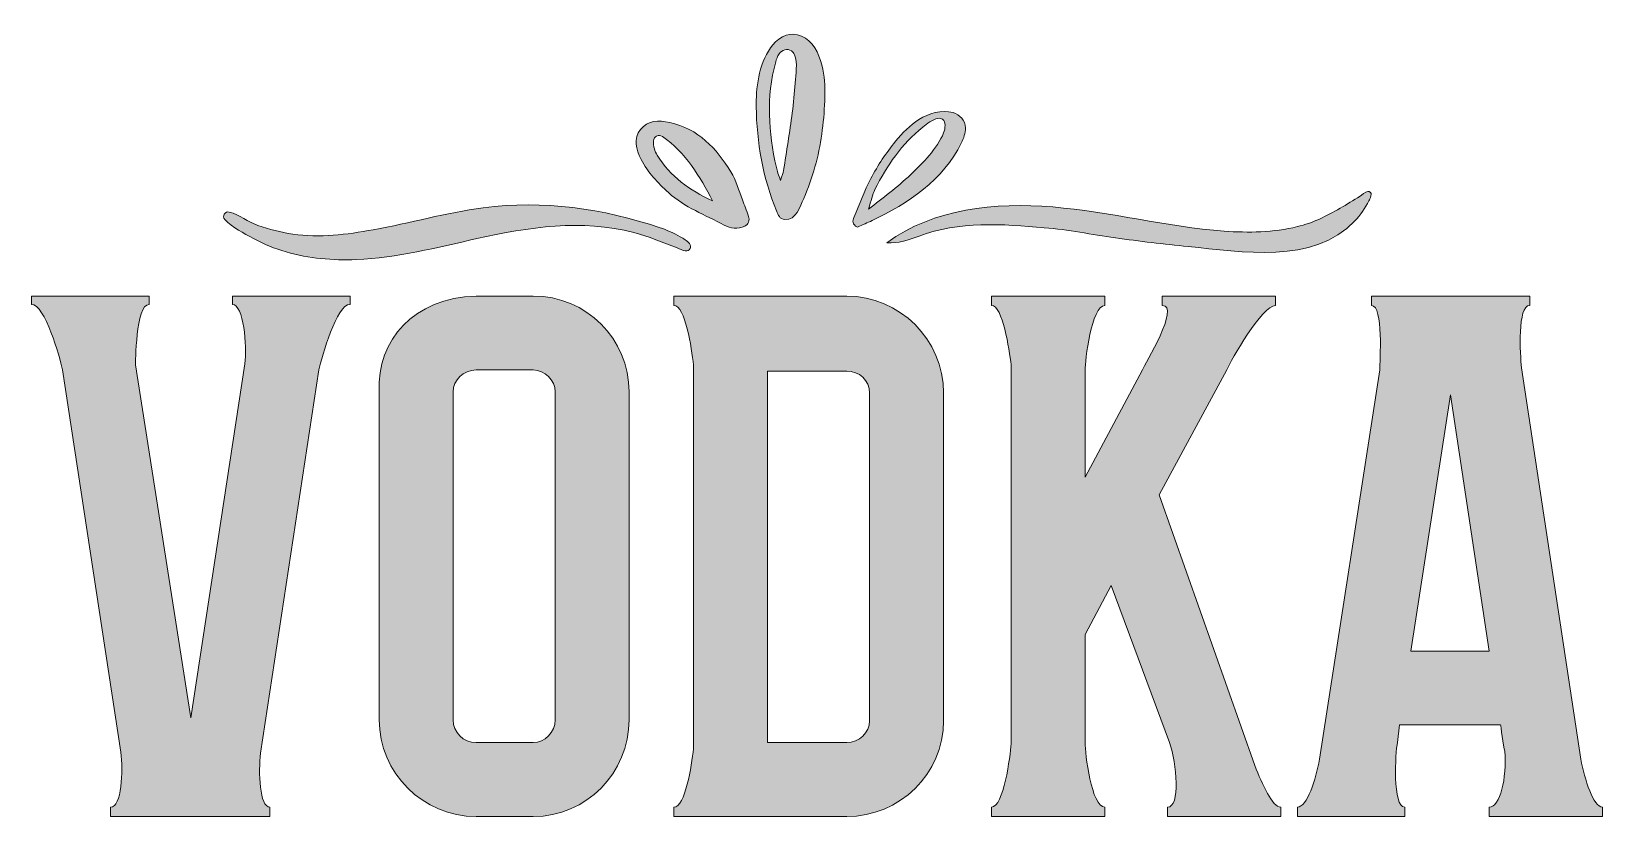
# Model space of a CAD drawing. Header units: inches. Extents: x 182 to 898, y -923 to -156.
# Drawn here: x 182 to 879, y -504 to -156 of the extents above; entities that cross this region are included whole.
import ezdxf

# ---------------------------------------------------------------- set-up
doc = ezdxf.new("R2010")
doc.units = ezdxf.units.IN
doc.header["$MEASUREMENT"] = 0
doc.layers.add('Layer 1', color=7, linetype='Continuous')

# ---------------------------------------------------------------- blocks, each defined once
blk = doc.blocks.new('block 4')
at = {"layer": 'Layer 1', "true_color": 0xffffff}
h = blk.add_hatch(color=7, dxfattribs=at)
h.dxf.hatch_style = 2
edge = h.paths.add_edge_path()
edge.add_spline(control_points=[(226.23, -503.68), (226.23, -503.68), (217.46, -503.68), (217.46, -503.68), (217.46, -503.68), (217.46, -499.52), (217.46, -499.52), (222.54, -499.52), (223, -483.37), (222.08, -475.06), (222.08, -475.06), (196.23, -305.66), (196.23, -305.66), (194.84, -299.66), (188.38, -276.58), (182.38, -276.58), (182.38, -276.58), (182.38, -272.89), (182.38, -272.89), (182.38, -272.89), (234.54, -272.89), (234.54, -272.89), (234.54, -272.89), (234.54, -276.58), (234.54, -276.58), (228.54, -276.58), (228.54, -303.35), (228.54, -303.35), (228.54, -303.35), (253, -459.83), (253, -459.83), (253, -459.83), (277, -302.89), (277, -302.89), (277.93, -295.05), (276.54, -276.58), (271.46, -276.58), (271.46, -276.58), (271.46, -272.89), (271.46, -272.89), (271.46, -272.89), (323.62, -272.89), (323.62, -272.89), (323.62, -272.89), (323.62, -276.58), (323.62, -276.58), (317.62, -276.58), (311.16, -299.66), (309.77, -305.66), (309.77, -305.66), (283.93, -475.52), (283.93, -475.52), (283, -483.83), (283.46, -499.52), (288.08, -499.52), (288.08, -499.52), (288.08, -503.68), (288.08, -503.68), (288.08, -503.68), (226.23, -503.68), (226.23, -503.68)], knot_values=[0, 0, 0, 0, 1, 1, 1, 2, 2, 2, 3, 3, 3, 4, 4, 4, 5, 5, 5, 6, 6, 6, 7, 7, 7, 8, 8, 8, 9, 9, 9, 10, 10, 10, 11, 11, 11, 12, 12, 12, 13, 13, 13, 14, 14, 14, 15, 15, 15, 16, 16, 16, 17, 17, 17, 18, 18, 18, 19, 19, 19, 20, 20, 20, 20], degree=3, periodic=1)
h = blk.add_hatch(color=7, dxfattribs=at)
h.dxf.hatch_style = 2
edge = h.paths.add_edge_path()
edge.add_spline(control_points=[(404.85, -503.68), (404.85, -503.68), (379.46, -503.68), (379.46, -503.68), (355.92, -503.68), (336.53, -484.29), (336.53, -460.75), (336.53, -460.75), (336.53, -315.36), (336.53, -315.36), (335.61, -292.28), (351.76, -273.81), (379.46, -272.89), (379.46, -272.89), (404.85, -272.89), (404.85, -272.89), (428.39, -272.89), (447.31, -291.81), (447.31, -315.36), (447.31, -315.36), (447.31, -460.75), (447.31, -460.75), (447.31, -484.29), (428.39, -503.68), (404.85, -503.68)], knot_values=[0, 0, 0, 0, 1, 1, 1, 2, 2, 2, 3, 3, 3, 4, 4, 4, 5, 5, 5, 6, 6, 6, 7, 7, 7, 8, 8, 8, 8], degree=3, periodic=1)
edge = h.paths.add_edge_path()
edge.add_spline(control_points=[(379.46, -470.9), (379.46, -470.9), (404.85, -470.9), (404.85, -470.9), (409.92, -470.9), (414.54, -466.29), (414.54, -460.75), (414.54, -460.75), (414.54, -315.36), (414.54, -315.36), (414.54, -310.28), (409.92, -305.66), (404.85, -305.66), (404.85, -305.66), (379.46, -305.66), (379.46, -305.66), (373.92, -305.66), (369.3, -310.28), (369.3, -315.36), (369.3, -315.36), (369.3, -460.75), (369.3, -460.75), (369.3, -466.29), (373.92, -470.9), (379.46, -470.9)], knot_values=[0, 0, 0, 0, 1, 1, 1, 2, 2, 2, 3, 3, 3, 4, 4, 4, 5, 5, 5, 6, 6, 6, 7, 7, 7, 8, 8, 8, 8], degree=3, periodic=1)
h = blk.add_hatch(color=7, dxfattribs=at)
h.dxf.hatch_style = 2
edge = h.paths.add_edge_path()
edge.add_spline(control_points=[(467.15, -503.68), (467.15, -503.68), (467.15, -499.52), (467.15, -499.52), (472.23, -499.52), (475, -481.06), (475.92, -473.67), (475.92, -473.67), (475.92, -303.35), (475.92, -303.35), (475, -295.97), (472.23, -277.04), (467.15, -277.04), (467.15, -277.04), (467.15, -272.89), (467.15, -272.89), (467.15, -272.89), (543.77, -272.89), (543.77, -272.89), (567.31, -272.89), (586.7, -292.28), (586.7, -315.82), (586.7, -315.82), (586.7, -461.21), (586.7, -461.21), (586.7, -484.75), (567.31, -503.68), (543.77, -503.68), (543.77, -503.68), (467.15, -503.68), (467.15, -503.68)], knot_values=[0, 0, 0, 0, 1, 1, 1, 2, 2, 2, 3, 3, 3, 4, 4, 4, 5, 5, 5, 6, 6, 6, 7, 7, 7, 8, 8, 8, 9, 9, 9, 10, 10, 10, 10], degree=3, periodic=1)
edge = h.paths.add_edge_path()
edge.add_spline(control_points=[(508.69, -470.9), (508.69, -470.9), (543.77, -470.9), (543.77, -470.9), (549.31, -470.9), (553.92, -466.29), (553.92, -461.21), (553.92, -461.21), (553.92, -315.82), (553.92, -315.82), (553.92, -310.28), (549.31, -306.12), (543.77, -306.12), (543.77, -306.12), (508.69, -306.12), (508.69, -306.12), (508.69, -306.12), (508.69, -470.9), (508.69, -470.9)], knot_values=[0, 0, 0, 0, 1, 1, 1, 2, 2, 2, 3, 3, 3, 4, 4, 4, 5, 5, 5, 6, 6, 6, 6], degree=3, periodic=1)
h = blk.add_hatch(color=7, dxfattribs=at)
h.dxf.hatch_style = 2
edge = h.paths.add_edge_path()
edge.add_spline(control_points=[(607.92, -503.68), (607.92, -503.68), (607.92, -499.52), (607.92, -499.52), (613.46, -499.52), (616.23, -476.91), (616.69, -471.37), (616.69, -471.37), (616.69, -303.35), (616.69, -303.35), (615.77, -296.43), (613, -277.04), (607.92, -277.04), (607.92, -277.04), (607.92, -272.89), (607.92, -272.89), (607.92, -272.89), (658.23, -272.89), (658.23, -272.89), (658.23, -272.89), (658.23, -277.04), (658.23, -277.04), (652.23, -277.04), (649.46, -301.97), (649.46, -305.66), (649.46, -305.66), (649.46, -353.2), (649.46, -353.2), (649.46, -353.2), (674.85, -305.66), (674.85, -305.66), (675.77, -303.35), (691.93, -277.04), (683.62, -277.04), (683.62, -277.04), (683.62, -272.89), (683.62, -272.89), (683.62, -272.89), (733.93, -272.89), (733.93, -272.89), (733.93, -272.89), (733.93, -277.04), (733.93, -277.04), (727.93, -277.04), (714.08, -301.51), (712.24, -305.66), (712.24, -305.66), (682.23, -361.05), (682.23, -361.05), (682.23, -361.05), (724.7, -481.06), (724.7, -481.06), (727.93, -489.37), (732.55, -499.52), (736.24, -499.52), (736.24, -499.52), (736.24, -503.68), (736.24, -503.68), (736.24, -503.68), (685.93, -503.68), (685.93, -503.68), (685.93, -503.68), (685.93, -499.52), (685.93, -499.52), (691.93, -499.52), (690.08, -480.14), (686.85, -470.9), (686.85, -470.9), (661, -401.21), (661, -401.21), (661, -401.21), (649.46, -422.9), (649.46, -422.9), (649.46, -422.9), (649.46, -470.9), (649.46, -470.9), (649.46, -475.52), (652.23, -499.52), (658.23, -499.52), (658.23, -499.52), (658.23, -503.68), (658.23, -503.68), (658.23, -503.68), (607.92, -503.68), (607.92, -503.68)], knot_values=[0, 0, 0, 0, 1, 1, 1, 2, 2, 2, 3, 3, 3, 4, 4, 4, 5, 5, 5, 6, 6, 6, 7, 7, 7, 8, 8, 8, 9, 9, 9, 10, 10, 10, 11, 11, 11, 12, 12, 12, 13, 13, 13, 14, 14, 14, 15, 15, 15, 16, 16, 16, 17, 17, 17, 18, 18, 18, 19, 19, 19, 20, 20, 20, 21, 21, 21, 22, 22, 22, 23, 23, 23, 24, 24, 24, 25, 25, 25, 26, 26, 26, 27, 27, 27, 28, 28, 28, 28], degree=3, periodic=1)
h = blk.add_hatch(color=7, dxfattribs=at)
h.dxf.hatch_style = 2
edge = h.paths.add_edge_path()
edge.add_spline(control_points=[(878.85, -499.52), (878.85, -499.52), (878.85, -503.68), (878.85, -503.68), (878.85, -503.68), (828.54, -503.68), (828.54, -503.68), (828.54, -503.68), (828.54, -499.52), (828.54, -499.52), (833.62, -499.52), (836.39, -486.6), (835.47, -474.6), (835, -472.75), (833.62, -463.06), (833.62, -463.06), (833.62, -463.06), (788.85, -463.06), (788.85, -463.06), (788.85, -463.06), (787.92, -470.9), (787.92, -470.9), (787, -475.06), (785.61, -499.52), (791.15, -499.52), (791.15, -499.52), (791.15, -503.68), (791.15, -503.68), (791.15, -503.68), (743.61, -503.68), (743.61, -503.68), (743.61, -503.68), (743.61, -499.52), (743.61, -499.52), (747.77, -499.52), (751.92, -487.06), (753.3, -478.29), (753.3, -478.29), (780.07, -305.66), (780.07, -305.66), (780.07, -301.97), (781.92, -277.04), (776.38, -277.04), (776.38, -277.04), (776.38, -272.89), (776.38, -272.89), (776.38, -272.89), (846.54, -272.89), (846.54, -272.89), (846.54, -272.89), (846.54, -277.04), (846.54, -277.04), (841, -277.04), (842.39, -298.74), (842.85, -304.74), (842.85, -304.74), (869.16, -478.29), (869.16, -478.29), (871.01, -487.06), (874.7, -499.52), (878.85, -499.52)], knot_values=[0, 0, 0, 0, 1, 1, 1, 2, 2, 2, 3, 3, 3, 4, 4, 4, 5, 5, 5, 6, 6, 6, 7, 7, 7, 8, 8, 8, 9, 9, 9, 10, 10, 10, 11, 11, 11, 12, 12, 12, 13, 13, 13, 14, 14, 14, 15, 15, 15, 16, 16, 16, 17, 17, 17, 18, 18, 18, 19, 19, 19, 20, 20, 20, 20], degree=3, periodic=1)
h.paths.add_polyline_path([(828.54, -430.29), (811.46, -316.74), (793.92, -430.29)])
at = {"layer": 'Layer 1', "lineweight": 0}
blk.add_lwpolyline([(828.54, -430.29), (811.46, -316.74), (793.92, -430.29), (828.54, -430.29)], dxfattribs=at)
for points, knots in [([(226.23, -503.68), (226.23, -503.68), (217.46, -503.68), (217.46, -503.68), (217.46, -503.68), (217.46, -499.52), (217.46, -499.52), (222.54, -499.52), (223, -483.37), (222.08, -475.06), (222.08, -475.06), (196.23, -305.66), (196.23, -305.66), (194.84, -299.66), (188.38, -276.58), (182.38, -276.58), (182.38, -276.58), (182.38, -272.89), (182.38, -272.89), (182.38, -272.89), (234.54, -272.89), (234.54, -272.89), (234.54, -272.89), (234.54, -276.58), (234.54, -276.58), (228.54, -276.58), (228.54, -303.35), (228.54, -303.35), (228.54, -303.35), (253, -459.83), (253, -459.83), (253, -459.83), (277, -302.89), (277, -302.89), (277.93, -295.05), (276.54, -276.58), (271.46, -276.58), (271.46, -276.58), (271.46, -272.89), (271.46, -272.89), (271.46, -272.89), (323.62, -272.89), (323.62, -272.89), (323.62, -272.89), (323.62, -276.58), (323.62, -276.58), (317.62, -276.58), (311.16, -299.66), (309.77, -305.66), (309.77, -305.66), (283.93, -475.52), (283.93, -475.52), (283, -483.83), (283.46, -499.52), (288.08, -499.52), (288.08, -499.52), (288.08, -503.68), (288.08, -503.68), (288.08, -503.68), (226.23, -503.68), (226.23, -503.68)], [0, 0, 0, 0, 1, 1, 1, 2, 2, 2, 3, 3, 3, 4, 4, 4, 5, 5, 5, 6, 6, 6, 7, 7, 7, 8, 8, 8, 9, 9, 9, 10, 10, 10, 11, 11, 11, 12, 12, 12, 13, 13, 13, 14, 14, 14, 15, 15, 15, 16, 16, 16, 17, 17, 17, 18, 18, 18, 19, 19, 19, 20, 20, 20, 20]), ([(404.85, -503.68), (404.85, -503.68), (379.46, -503.68), (379.46, -503.68), (355.92, -503.68), (336.53, -484.29), (336.53, -460.75), (336.53, -460.75), (336.53, -315.36), (336.53, -315.36), (335.61, -292.28), (351.76, -273.81), (379.46, -272.89), (379.46, -272.89), (404.85, -272.89), (404.85, -272.89), (428.39, -272.89), (447.31, -291.81), (447.31, -315.36), (447.31, -315.36), (447.31, -460.75), (447.31, -460.75), (447.31, -484.29), (428.39, -503.68), (404.85, -503.68)], [0, 0, 0, 0, 1, 1, 1, 2, 2, 2, 3, 3, 3, 4, 4, 4, 5, 5, 5, 6, 6, 6, 7, 7, 7, 8, 8, 8, 8]), ([(467.15, -503.68), (467.15, -503.68), (467.15, -499.52), (467.15, -499.52), (472.23, -499.52), (475, -481.06), (475.92, -473.67), (475.92, -473.67), (475.92, -303.35), (475.92, -303.35), (475, -295.97), (472.23, -277.04), (467.15, -277.04), (467.15, -277.04), (467.15, -272.89), (467.15, -272.89), (467.15, -272.89), (543.77, -272.89), (543.77, -272.89), (567.31, -272.89), (586.7, -292.28), (586.7, -315.82), (586.7, -315.82), (586.7, -461.21), (586.7, -461.21), (586.7, -484.75), (567.31, -503.68), (543.77, -503.68), (543.77, -503.68), (467.15, -503.68), (467.15, -503.68)], [0, 0, 0, 0, 1, 1, 1, 2, 2, 2, 3, 3, 3, 4, 4, 4, 5, 5, 5, 6, 6, 6, 7, 7, 7, 8, 8, 8, 9, 9, 9, 10, 10, 10, 10]), ([(607.92, -503.68), (607.92, -503.68), (607.92, -499.52), (607.92, -499.52), (613.46, -499.52), (616.23, -476.91), (616.69, -471.37), (616.69, -471.37), (616.69, -303.35), (616.69, -303.35), (615.77, -296.43), (613, -277.04), (607.92, -277.04), (607.92, -277.04), (607.92, -272.89), (607.92, -272.89), (607.92, -272.89), (658.23, -272.89), (658.23, -272.89), (658.23, -272.89), (658.23, -277.04), (658.23, -277.04), (652.23, -277.04), (649.46, -301.97), (649.46, -305.66), (649.46, -305.66), (649.46, -353.2), (649.46, -353.2), (649.46, -353.2), (674.85, -305.66), (674.85, -305.66), (675.77, -303.35), (691.93, -277.04), (683.62, -277.04), (683.62, -277.04), (683.62, -272.89), (683.62, -272.89), (683.62, -272.89), (733.93, -272.89), (733.93, -272.89), (733.93, -272.89), (733.93, -277.04), (733.93, -277.04), (727.93, -277.04), (714.08, -301.51), (712.24, -305.66), (712.24, -305.66), (682.23, -361.05), (682.23, -361.05), (682.23, -361.05), (724.7, -481.06), (724.7, -481.06), (727.93, -489.37), (732.55, -499.52), (736.24, -499.52), (736.24, -499.52), (736.24, -503.68), (736.24, -503.68), (736.24, -503.68), (685.93, -503.68), (685.93, -503.68), (685.93, -503.68), (685.93, -499.52), (685.93, -499.52), (691.93, -499.52), (690.08, -480.14), (686.85, -470.9), (686.85, -470.9), (661, -401.21), (661, -401.21), (661, -401.21), (649.46, -422.9), (649.46, -422.9), (649.46, -422.9), (649.46, -470.9), (649.46, -470.9), (649.46, -475.52), (652.23, -499.52), (658.23, -499.52), (658.23, -499.52), (658.23, -503.68), (658.23, -503.68), (658.23, -503.68), (607.92, -503.68), (607.92, -503.68)], [0, 0, 0, 0, 1, 1, 1, 2, 2, 2, 3, 3, 3, 4, 4, 4, 5, 5, 5, 6, 6, 6, 7, 7, 7, 8, 8, 8, 9, 9, 9, 10, 10, 10, 11, 11, 11, 12, 12, 12, 13, 13, 13, 14, 14, 14, 15, 15, 15, 16, 16, 16, 17, 17, 17, 18, 18, 18, 19, 19, 19, 20, 20, 20, 21, 21, 21, 22, 22, 22, 23, 23, 23, 24, 24, 24, 25, 25, 25, 26, 26, 26, 27, 27, 27, 28, 28, 28, 28]), ([(878.85, -499.52), (878.85, -499.52), (878.85, -503.68), (878.85, -503.68), (878.85, -503.68), (828.54, -503.68), (828.54, -503.68), (828.54, -503.68), (828.54, -499.52), (828.54, -499.52), (833.62, -499.52), (836.39, -486.6), (835.47, -474.6), (835, -472.75), (833.62, -463.06), (833.62, -463.06), (833.62, -463.06), (788.85, -463.06), (788.85, -463.06), (788.85, -463.06), (787.92, -470.9), (787.92, -470.9), (787, -475.06), (785.61, -499.52), (791.15, -499.52), (791.15, -499.52), (791.15, -503.68), (791.15, -503.68), (791.15, -503.68), (743.61, -503.68), (743.61, -503.68), (743.61, -503.68), (743.61, -499.52), (743.61, -499.52), (747.77, -499.52), (751.92, -487.06), (753.3, -478.29), (753.3, -478.29), (780.07, -305.66), (780.07, -305.66), (780.07, -301.97), (781.92, -277.04), (776.38, -277.04), (776.38, -277.04), (776.38, -272.89), (776.38, -272.89), (776.38, -272.89), (846.54, -272.89), (846.54, -272.89), (846.54, -272.89), (846.54, -277.04), (846.54, -277.04), (841, -277.04), (842.39, -298.74), (842.85, -304.74), (842.85, -304.74), (869.16, -478.29), (869.16, -478.29), (871.01, -487.06), (874.7, -499.52), (878.85, -499.52)], [0, 0, 0, 0, 1, 1, 1, 2, 2, 2, 3, 3, 3, 4, 4, 4, 5, 5, 5, 6, 6, 6, 7, 7, 7, 8, 8, 8, 9, 9, 9, 10, 10, 10, 11, 11, 11, 12, 12, 12, 13, 13, 13, 14, 14, 14, 15, 15, 15, 16, 16, 16, 17, 17, 17, 18, 18, 18, 19, 19, 19, 20, 20, 20, 20]), ([(379.46, -470.9), (379.46, -470.9), (404.85, -470.9), (404.85, -470.9), (409.92, -470.9), (414.54, -466.29), (414.54, -460.75), (414.54, -460.75), (414.54, -315.36), (414.54, -315.36), (414.54, -310.28), (409.92, -305.66), (404.85, -305.66), (404.85, -305.66), (379.46, -305.66), (379.46, -305.66), (373.92, -305.66), (369.3, -310.28), (369.3, -315.36), (369.3, -315.36), (369.3, -460.75), (369.3, -460.75), (369.3, -466.29), (373.92, -470.9), (379.46, -470.9)], [0, 0, 0, 0, 1, 1, 1, 2, 2, 2, 3, 3, 3, 4, 4, 4, 5, 5, 5, 6, 6, 6, 7, 7, 7, 8, 8, 8, 8]), ([(508.69, -470.9), (508.69, -470.9), (543.77, -470.9), (543.77, -470.9), (549.31, -470.9), (553.92, -466.29), (553.92, -461.21), (553.92, -461.21), (553.92, -315.82), (553.92, -315.82), (553.92, -310.28), (549.31, -306.12), (543.77, -306.12), (543.77, -306.12), (508.69, -306.12), (508.69, -306.12), (508.69, -306.12), (508.69, -470.9), (508.69, -470.9)], [0, 0, 0, 0, 1, 1, 1, 2, 2, 2, 3, 3, 3, 4, 4, 4, 5, 5, 5, 6, 6, 6, 6])]:
    blk.add_open_spline(points, degree=3, knots=knots, dxfattribs=at)
blk = doc.blocks.new('block 8')
at = {"layer": 'Layer 1', "true_color": 0xffffff}
h = blk.add_hatch(color=7, dxfattribs=at)
h.dxf.hatch_style = 2
edge = h.paths.add_edge_path()
edge.add_spline(control_points=[(503.66, -188.93), (503.65, -187.99), (503.66, -187.05), (503.68, -186.1), (503.94, -177.35), (505.79, -166.63), (512.26, -160.22), (516.04, -156.46), (520.94, -155.56), (525.46, -158.56), (529.93, -161.53), (532.18, -167.21), (533.23, -172.29), (534.18, -176.91), (534.22, -181.66), (534.04, -186.38), (533.66, -196.23), (532.35, -206.07), (529.73, -215.59), (528.4, -220.38), (526.75, -225.09), (524.72, -229.63), (523.1, -233.26), (521.35, -239.28), (516.39, -238.93), (513.98, -238.76), (513.45, -237), (512.68, -235.15), (506.73, -220.92), (503.86, -204.33), (503.66, -188.93)], knot_values=[0, 0, 0, 0, 1, 1, 1, 2, 2, 2, 3, 3, 3, 4, 4, 4, 5, 5, 5, 6, 6, 6, 7, 7, 7, 8, 8, 8, 9, 9, 9, 10, 10, 10, 10], degree=3, periodic=1)
edge = h.paths.add_edge_path()
edge.add_spline(control_points=[(520.58, -165.9), (520.29, -165.23), (519.88, -164.64), (519.31, -164.21), (517.56, -162.92), (514.97, -163.82), (513.78, -165.49), (513.04, -166.55), (512.65, -167.82), (512.31, -169.07), (508.02, -184.8), (509.08, -200.13), (512.6, -215.88), (512.96, -217.47), (513.56, -219), (514.37, -221.61), (515.11, -219.4), (515.66, -218.32), (515.83, -217.19), (517.08, -208.82), (518.55, -200.19), (519.63, -191.68), (520.19, -187.28), (520.66, -182.86), (520.95, -178.43), (521.2, -174.58), (522.16, -169.55), (520.58, -165.9)], knot_values=[0, 0, 0, 0, 1, 1, 1, 2, 2, 2, 3, 3, 3, 4, 4, 4, 5, 5, 5, 6, 6, 6, 7, 7, 7, 8, 8, 8, 9, 9, 9, 9], degree=3, periodic=1)
h = blk.add_hatch(color=7, dxfattribs=at)
h.dxf.hatch_style = 2
edge = h.paths.add_edge_path()
edge.add_spline(control_points=[(500.3, -237.58), (500.91, -239.25), (500.18, -241.17), (498.56, -241.92), (495.44, -243.36), (492.32, -242.96), (489.47, -241.42), (481.1, -236.9), (472.02, -233.6), (464.77, -227.04), (459.97, -222.69), (455.63, -218.07), (452.64, -212.28), (450.36, -207.89), (449.23, -203.12), (452.38, -199.02), (455.56, -194.88), (460.48, -194.88), (465.33, -195.94), (478.03, -198.7), (486.01, -207.44), (492.43, -217.83), (494.75, -221.57), (495.91, -226.03), (497.53, -230.19), (498.47, -232.57), (499.34, -234.98), (500.3, -237.58)], knot_values=[0, 0, 0, 0, 1, 1, 1, 2, 2, 2, 3, 3, 3, 4, 4, 4, 5, 5, 5, 6, 6, 6, 7, 7, 7, 8, 8, 8, 9, 9, 9, 9], degree=3, periodic=1)
edge = h.paths.add_edge_path()
edge.add_spline(control_points=[(484.22, -230.62), (478.9, -220.06), (472.28, -209.09), (462.1, -202.12), (460.45, -200.99), (458.22, -202.11), (458.11, -204.11), (457.98, -206.45), (458.79, -208.82), (459.77, -210.44), (465.54, -219.92), (474.22, -226.04), (484.22, -230.62)], knot_values=[0, 0, 0, 0, 1, 1, 1, 2, 2, 2, 3, 3, 3, 4, 4, 4, 4], degree=3, periodic=1)
h = blk.add_hatch(color=7, dxfattribs=at)
h.dxf.hatch_style = 2
edge = h.paths.add_edge_path()
edge.add_spline(control_points=[(548.55, -242.31), (546.11, -241.12), (546.29, -239.61), (547.07, -237.83), (549.58, -232.15), (551.55, -226.28), (554.49, -220.76), (557.59, -214.91), (561.28, -209.38), (565.47, -204.26), (568.47, -200.61), (571.78, -197.13), (575.78, -194.62), (580.11, -191.89), (585.83, -190.04), (590.91, -191.55), (594.01, -192.47), (596.31, -194.99), (596.41, -198.3), (596.49, -200.66), (595.62, -202.94), (594.59, -205.07), (586.75, -221.32), (570.92, -231.96), (555.09, -239.42), (553.01, -240.4), (550.87, -241.28), (548.55, -242.31)], knot_values=[0, 0, 0, 0, 1, 1, 1, 2, 2, 2, 3, 3, 3, 4, 4, 4, 5, 5, 5, 6, 6, 6, 7, 7, 7, 8, 8, 8, 9, 9, 9, 9], degree=3, periodic=1)
edge = h.paths.add_edge_path()
edge.add_spline(control_points=[(586.29, -194.52), (585.78, -194.15), (585.08, -193.98), (584.13, -194.12), (581.71, -194.48), (579.39, -196.61), (577.52, -198.06), (568.06, -205.37), (561.68, -215.13), (556.32, -225.61), (555.13, -227.94), (554.65, -230.63), (553.45, -234.38), (559.81, -229.48), (566.22, -224.61), (572.06, -219.09), (577.46, -213.98), (583.99, -207.53), (586.76, -200.48), (587.53, -198.54), (587.78, -195.63), (586.29, -194.52)], knot_values=[0, 0, 0, 0, 1, 1, 1, 2, 2, 2, 3, 3, 3, 4, 4, 4, 5, 5, 5, 6, 6, 6, 7, 7, 7, 7], degree=3, periodic=1)
h = blk.add_hatch(color=7, dxfattribs=at)
h.dxf.hatch_style = 2
edge = h.paths.add_edge_path()
edge.add_spline(control_points=[(774.76, -226.47), (775, -226.44), (775.23, -226.46), (775.45, -226.56), (777.17, -227.33), (775.78, -229.64), (775.25, -230.7), (773.61, -233.95), (771.49, -236.95), (769, -239.6), (750.74, -259.09), (718.69, -253.2), (695.16, -250.93), (684.38, -249.89), (673.62, -248.6), (662.9, -247.08), (652.37, -245.57), (641.94, -243.49), (631.37, -242.57), (612.97, -240.96), (593.38, -239.64), (575.86, -246.3), (571.28, -248.05), (566.61, -249.62), (561.63, -249.22), (582.3, -234.11), (609.58, -231.23), (635.09, -233.4), (660.6, -235.56), (685.59, -242.21), (711.12, -244.1), (721.85, -244.9), (733, -244.65), (743.6, -242.12), (750.31, -240.52), (756.53, -237.42), (762.46, -233.98), (765.45, -232.25), (768.38, -230.43), (771.33, -228.63), (772.17, -228.12), (773.56, -226.62), (774.76, -226.47)], knot_values=[0, 0, 0, 0, 1, 1, 1, 2, 2, 2, 3, 3, 3, 4, 4, 4, 5, 5, 5, 6, 6, 6, 7, 7, 7, 8, 8, 8, 9, 9, 9, 10, 10, 10, 11, 11, 11, 12, 12, 12, 13, 13, 13, 14, 14, 14, 14], degree=3, periodic=1)
h = blk.add_hatch(color=7, dxfattribs=at)
h.dxf.hatch_style = 2
edge = h.paths.add_edge_path()
edge.add_spline(control_points=[(268.11, -238.96), (266.78, -237.51), (268.18, -235.15), (270.08, -235.66), (274.68, -236.89), (278.31, -240), (282.75, -241.58), (287.76, -243.36), (292.95, -244.64), (298.21, -245.42), (310.26, -247.19), (322.02, -245.63), (333.86, -243.5), (350.18, -240.57), (366.18, -235.93), (382.62, -233.78), (409.29, -230.3), (435.71, -234.04), (461.07, -242.59), (464.18, -243.63), (467.16, -245.01), (470.01, -246.63), (471.41, -247.42), (472.95, -248.29), (474.08, -249.55), (475.36, -250.97), (474.09, -253.22), (472.21, -252.87), (470.98, -252.64), (469.83, -252.02), (468.66, -251.58), (462.28, -249.21), (456.01, -246.4), (449.46, -244.69), (426.33, -238.68), (402.76, -242.33), (379.84, -247.43), (362.15, -251.36), (344.45, -255.93), (326.35, -256.7), (315.93, -257.14), (305.37, -256.23), (295.33, -253.32), (290.3, -251.87), (285.42, -249.9), (280.84, -247.36), (276.41, -244.9), (271.6, -242.73), (268.11, -238.96)], knot_values=[0, 0, 0, 0, 1, 1, 1, 2, 2, 2, 3, 3, 3, 4, 4, 4, 5, 5, 5, 6, 6, 6, 7, 7, 7, 8, 8, 8, 9, 9, 9, 10, 10, 10, 11, 11, 11, 12, 12, 12, 13, 13, 13, 14, 14, 14, 15, 15, 15, 16, 16, 16, 16], degree=3, periodic=1)
at = {"layer": 'Layer 1', "lineweight": 0}
for points, knots in [([(503.66, -188.93), (503.65, -187.99), (503.66, -187.05), (503.68, -186.1), (503.94, -177.35), (505.79, -166.63), (512.26, -160.22), (516.04, -156.46), (520.94, -155.56), (525.46, -158.56), (529.93, -161.53), (532.18, -167.21), (533.23, -172.29), (534.18, -176.91), (534.22, -181.66), (534.04, -186.38), (533.66, -196.23), (532.35, -206.07), (529.73, -215.59), (528.4, -220.38), (526.75, -225.09), (524.72, -229.63), (523.1, -233.26), (521.35, -239.28), (516.39, -238.93), (513.98, -238.76), (513.45, -237), (512.68, -235.15), (506.73, -220.92), (503.86, -204.33), (503.66, -188.93)], [0, 0, 0, 0, 1, 1, 1, 2, 2, 2, 3, 3, 3, 4, 4, 4, 5, 5, 5, 6, 6, 6, 7, 7, 7, 8, 8, 8, 9, 9, 9, 10, 10, 10, 10]), ([(520.58, -165.9), (520.29, -165.23), (519.88, -164.64), (519.31, -164.21), (517.56, -162.92), (514.97, -163.82), (513.78, -165.49), (513.04, -166.55), (512.65, -167.82), (512.31, -169.07), (508.02, -184.8), (509.08, -200.13), (512.6, -215.88), (512.96, -217.47), (513.56, -219), (514.37, -221.61), (515.11, -219.4), (515.66, -218.32), (515.83, -217.19), (517.08, -208.82), (518.55, -200.19), (519.63, -191.68), (520.19, -187.28), (520.66, -182.86), (520.95, -178.43), (521.2, -174.58), (522.16, -169.55), (520.58, -165.9)], [0, 0, 0, 0, 1, 1, 1, 2, 2, 2, 3, 3, 3, 4, 4, 4, 5, 5, 5, 6, 6, 6, 7, 7, 7, 8, 8, 8, 9, 9, 9, 9]), ([(500.3, -237.58), (500.91, -239.25), (500.18, -241.17), (498.56, -241.92), (495.44, -243.36), (492.32, -242.96), (489.47, -241.42), (481.1, -236.9), (472.02, -233.6), (464.77, -227.04), (459.97, -222.69), (455.63, -218.07), (452.64, -212.28), (450.36, -207.89), (449.23, -203.12), (452.38, -199.02), (455.56, -194.88), (460.48, -194.88), (465.33, -195.94), (478.03, -198.7), (486.01, -207.44), (492.43, -217.83), (494.75, -221.57), (495.91, -226.03), (497.53, -230.19), (498.47, -232.57), (499.34, -234.98), (500.3, -237.58)], [0, 0, 0, 0, 1, 1, 1, 2, 2, 2, 3, 3, 3, 4, 4, 4, 5, 5, 5, 6, 6, 6, 7, 7, 7, 8, 8, 8, 9, 9, 9, 9]), ([(548.55, -242.31), (546.11, -241.12), (546.29, -239.61), (547.07, -237.83), (549.58, -232.15), (551.55, -226.28), (554.49, -220.76), (557.59, -214.91), (561.28, -209.38), (565.47, -204.26), (568.47, -200.61), (571.78, -197.13), (575.78, -194.62), (580.11, -191.89), (585.83, -190.04), (590.91, -191.55), (594.01, -192.47), (596.31, -194.99), (596.41, -198.3), (596.49, -200.66), (595.62, -202.94), (594.59, -205.07), (586.75, -221.32), (570.92, -231.96), (555.09, -239.42), (553.01, -240.4), (550.87, -241.28), (548.55, -242.31)], [0, 0, 0, 0, 1, 1, 1, 2, 2, 2, 3, 3, 3, 4, 4, 4, 5, 5, 5, 6, 6, 6, 7, 7, 7, 8, 8, 8, 9, 9, 9, 9]), ([(586.29, -194.52), (585.78, -194.15), (585.08, -193.98), (584.13, -194.12), (581.71, -194.48), (579.39, -196.61), (577.52, -198.06), (568.06, -205.37), (561.68, -215.13), (556.32, -225.61), (555.13, -227.94), (554.65, -230.63), (553.45, -234.38), (559.81, -229.48), (566.22, -224.61), (572.06, -219.09), (577.46, -213.98), (583.99, -207.53), (586.76, -200.48), (587.53, -198.54), (587.78, -195.63), (586.29, -194.52)], [0, 0, 0, 0, 1, 1, 1, 2, 2, 2, 3, 3, 3, 4, 4, 4, 5, 5, 5, 6, 6, 6, 7, 7, 7, 7]), ([(484.22, -230.62), (478.9, -220.06), (472.28, -209.09), (462.1, -202.12), (460.45, -200.99), (458.22, -202.11), (458.11, -204.11), (457.98, -206.45), (458.79, -208.82), (459.77, -210.44), (465.54, -219.92), (474.22, -226.04), (484.22, -230.62)], [0, 0, 0, 0, 1, 1, 1, 2, 2, 2, 3, 3, 3, 4, 4, 4, 4]), ([(774.76, -226.47), (775, -226.44), (775.23, -226.46), (775.45, -226.56), (777.17, -227.33), (775.78, -229.64), (775.25, -230.7), (773.61, -233.95), (771.49, -236.95), (769, -239.6), (750.74, -259.09), (718.69, -253.2), (695.16, -250.93), (684.38, -249.89), (673.62, -248.6), (662.9, -247.08), (652.37, -245.57), (641.94, -243.49), (631.37, -242.57), (612.97, -240.96), (593.38, -239.64), (575.86, -246.3), (571.28, -248.05), (566.61, -249.62), (561.63, -249.22), (582.3, -234.11), (609.58, -231.23), (635.09, -233.4), (660.6, -235.56), (685.59, -242.21), (711.12, -244.1), (721.85, -244.9), (733, -244.65), (743.6, -242.12), (750.31, -240.52), (756.53, -237.42), (762.46, -233.98), (765.45, -232.25), (768.38, -230.43), (771.33, -228.63), (772.17, -228.12), (773.56, -226.62), (774.76, -226.47)], [0, 0, 0, 0, 1, 1, 1, 2, 2, 2, 3, 3, 3, 4, 4, 4, 5, 5, 5, 6, 6, 6, 7, 7, 7, 8, 8, 8, 9, 9, 9, 10, 10, 10, 11, 11, 11, 12, 12, 12, 13, 13, 13, 14, 14, 14, 14]), ([(268.11, -238.96), (266.78, -237.51), (268.18, -235.15), (270.08, -235.66), (274.68, -236.89), (278.31, -240), (282.75, -241.58), (287.76, -243.36), (292.95, -244.64), (298.21, -245.42), (310.26, -247.19), (322.02, -245.63), (333.86, -243.5), (350.18, -240.57), (366.18, -235.93), (382.62, -233.78), (409.29, -230.3), (435.71, -234.04), (461.07, -242.59), (464.18, -243.63), (467.16, -245.01), (470.01, -246.63), (471.41, -247.42), (472.95, -248.29), (474.08, -249.55), (475.36, -250.97), (474.09, -253.22), (472.21, -252.87), (470.98, -252.64), (469.83, -252.02), (468.66, -251.58), (462.28, -249.21), (456.01, -246.4), (449.46, -244.69), (426.33, -238.68), (402.76, -242.33), (379.84, -247.43), (362.15, -251.36), (344.45, -255.93), (326.35, -256.7), (315.93, -257.14), (305.37, -256.23), (295.33, -253.32), (290.3, -251.87), (285.42, -249.9), (280.84, -247.36), (276.41, -244.9), (271.6, -242.73), (268.11, -238.96)], [0, 0, 0, 0, 1, 1, 1, 2, 2, 2, 3, 3, 3, 4, 4, 4, 5, 5, 5, 6, 6, 6, 7, 7, 7, 8, 8, 8, 9, 9, 9, 10, 10, 10, 11, 11, 11, 12, 12, 12, 13, 13, 13, 14, 14, 14, 15, 15, 15, 16, 16, 16, 16])]:
    blk.add_open_spline(points, degree=3, knots=knots, dxfattribs=at)
blk = doc.blocks.new('block 2')
at = {"layer": 'Layer 1'}
for name in ['block 8', 'block 4']:
    blk.add_blockref(name, (0, 0), dxfattribs=at)

msp = doc.modelspace()

# ---------------------------------------------------------------- block references
at = {"layer": 'Layer 1'}
msp.add_blockref('block 2', (0, 0), dxfattribs=at)

doc.saveas('drawing.dxf')
